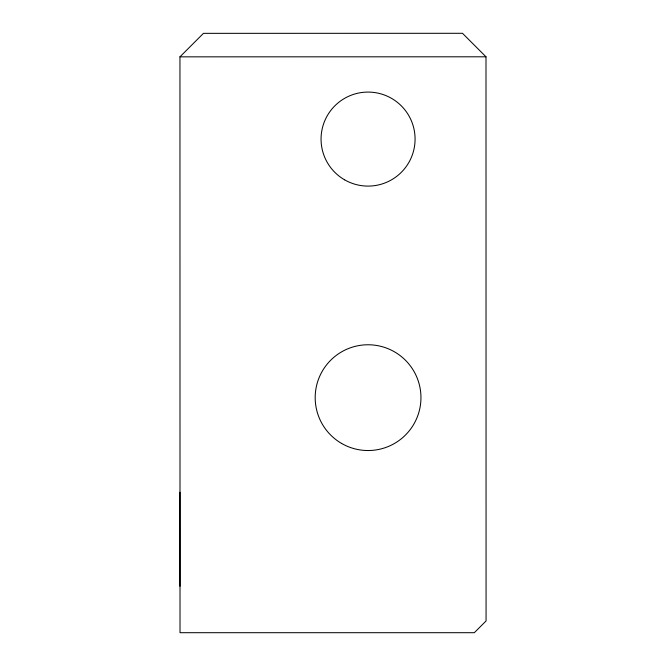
<?xml version="1.0" encoding="UTF-8"?>
<svg xmlns="http://www.w3.org/2000/svg" width="666" height="666" viewBox="0 0 666 666"><rect width="100%" height="100%" fill="white"/><g stroke="black" fill="none" stroke-linecap="round" stroke-linejoin="round"><path stroke-width="1" d="M179.953 56.843L203.455 33.342L462.495 33.3L485.997 56.81L486.072 620.945L474.325 632.7L180.02 632.7L179.953 56.843L485.997 56.801M179.92 492.249L179.928 586.263M341.625 443.448A52.889 52.889 0 0 0 420.954 397.644A52.889 52.889 0 0 0 341.625 351.848A52.889 52.889 0 0 0 341.625 443.448M344.563 179.803A47.011 47.011 0 0 0 415.076 139.086A47.011 47.011 0 0 0 344.563 98.377A47.011 47.011 0 0 0 344.563 179.803"/></g></svg>
